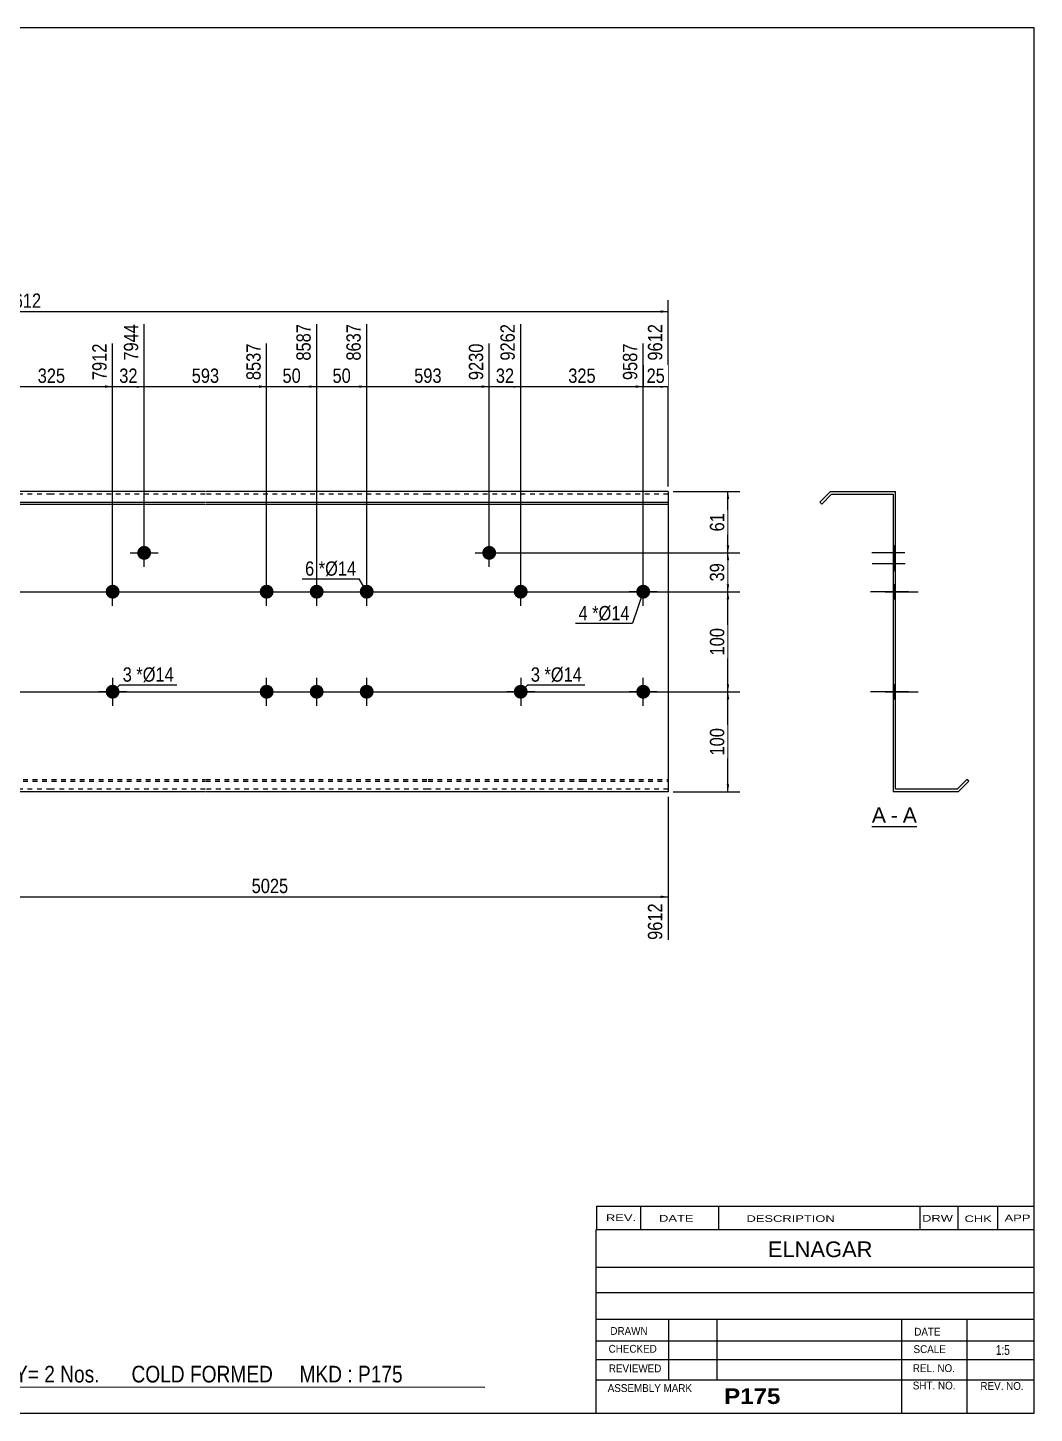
# Model space of a CAD drawing. Header units: millimetres. Extents: x -71 to 331, y -154 to 123.
# Drawn here: x 130 to 331.2, y -154.2 to 122.8 of the extents above; entities that cross this region are included whole.
import ezdxf

# ---------------------------------------------------------------- set-up
doc = ezdxf.new("R2010")
doc.units = ezdxf.units.MM
doc.linetypes.add('DXK_LINE_DOT1', pattern=[1.8814, 0.9407, -0.9407])
doc.styles.add('Arial', font='ARIAL.TTF', dxfattribs={"height": 0.2})
doc.styles.add('Arial Bold', font='ARIALBD.TTF', dxfattribs={"height": 0.2})
doc.styles.add('Arial Narrow', font='ARIALN.TTF', dxfattribs={"height": 0.2})

# ---------------------------------------------------------------- blocks, each defined once
blk = doc.blocks.new('Unknown-629086391-2024')
at = {"color": 5, "linetype": 'Continuous'}
for p, q in [((331.25, 122.75), (-68.75, 122.75)), ((-68.75, 122.75), (-68.75, -154.25)), ((331.25, -154.25), (331.25, 122.75)), ((-68.75, -154.25), (331.25, -154.25))]:
    blk.add_line(p, q, dxfattribs=at)
at = {"color": 174, "linetype": 'Continuous', "style": 'Arial'}
blk.add_text('Tekla structures', height=1.9102, rotation=90, dxfattribs=at).set_placement((-69.25, -153.75))
blk = doc.blocks.new('Unknown-629086391-12 - 1239')
at = {"color": 7, "linetype": 'Continuous'}
blk.add_line((298.76, -36.95), (307.79, -36.95), dxfattribs=at)
at = {"color": 0, "linetype": 'Continuous'}
blk.add_wipeout([(301.6, -36.2), (301.6, -33), (298.76, -33), (298.76, -36.2)], dxfattribs=at)
blk.add_wipeout([(303.98, -36.2), (303.98, -33), (302.56, -33), (302.56, -36.2)], dxfattribs=at)
at = {"color": 96, "linetype": 'Continuous', "style": 'Arial'}
blk.add_text('A', height=3.06, dxfattribs=at).set_placement((298.76, -36.2))
at = {"color": 0, "linetype": 'Continuous'}
blk.add_wipeout([(307.79, -36.2), (307.79, -33), (304.94, -33), (304.94, -36.2)], dxfattribs=at)
at = {"color": 96, "linetype": 'Continuous', "style": 'Arial'}
for s, p in [('A', (304.94, -36.2)), ('-', (302.56, -36.2))]:
    blk.add_text(s, height=3.06, dxfattribs=at).set_placement(p)
blk = doc.blocks.new('Bolt-629086391-1223 - 1203')
at = {"linetype": 'Continuous'}
blk.add_hatch(color=3, dxfattribs=at).paths.add_polyline_path([(220.86, 17.76, -1), (223.66, 17.76, -1)])
at = {"color": 3, "linetype": 'Continuous'}
for p, q in [((222.26, 14.96), (222.26, 20.56)), ((219.46, 17.76), (225.06, 17.76))]:
    blk.add_line(p, q, dxfattribs=at)
blk = doc.blocks.new('Part-629086391-1218 - 1203')
at = {"color": 2, "linetype": 'Continuous'}
for p, q in [((0, -30), (0, 30)), ((10, 30), (0, 30)), ((0, 27.88), (10, 27.88)), ((54.49, 30), (10.1, 30)), ((10.1, 27.88), (54.49, 27.88)), ((87.29, 30), (54.59, 30)), ((54.59, 27.88), (87.29, 27.88)), ((110.19, 30), (87.39, 30)), ((87.39, 27.88), (110.19, 27.88)), ((134.68, 30), (110.29, 30)), ((110.29, 27.88), (134.68, 27.88)), ((165.48, 30), (134.78, 30)), ((134.78, 27.88), (165.48, 27.88)), ((209.97, 30), (165.58, 30)), ((165.58, 27.88), (209.97, 27.88)), ((240.77, 30), (210.07, 30)), ((210.07, 27.88), (240.77, 27.88)), ((258.06, 30), (240.87, 30)), ((240.87, 27.88), (258.06, 27.88)), ((258.06, 30), (258.06, 27.88)), ((258.06, 27.88), (258.06, -30)), ((0, 27.53), (10, 27.53)), ((10.1, 27.53), (54.49, 27.53)), ((54.59, 27.53), (87.29, 27.53)), ((87.39, 27.53), (110.19, 27.53)), ((110.29, 27.53), (134.68, 27.53)), ((134.78, 27.53), (165.48, 27.53)), ((165.58, 27.53), (209.97, 27.53)), ((210.07, 27.53), (240.77, 27.53)), ((240.87, 27.53), (258.06, 27.53)), ((10, -30), (0, -30)), ((54.49, -30), (10.1, -30)), ((87.29, -30), (54.59, -30)), ((110.19, -30), (87.39, -30)), ((134.68, -30), (110.29, -30)), ((165.48, -30), (134.78, -30)), ((209.97, -30), (165.58, -30)), ((240.77, -30), (210.07, -30)), ((258.06, -30), (240.87, -30))]:
    blk.add_line(p, q, dxfattribs=at)
at = {"color": 7, "linetype": 'DXK_LINE_DOT1'}
for p, q in [((10, 29.5), (0, 29.5)), ((54.49, 29.5), (10.1, 29.5)), ((87.29, 29.5), (54.59, 29.5)), ((110.19, 29.5), (87.39, 29.5)), ((134.68, 29.5), (110.29, 29.5)), ((165.48, 29.5), (134.78, 29.5)), ((209.97, 29.5), (165.58, 29.5)), ((240.77, 29.5), (210.07, 29.5)), ((258.06, 29.5), (240.87, 29.5)), ((0, -27.53), (10, -27.53)), ((10.1, -27.53), (54.49, -27.53)), ((54.59, -27.53), (87.29, -27.53)), ((87.39, -27.53), (110.19, -27.53)), ((110.29, -27.53), (134.68, -27.53)), ((134.78, -27.53), (165.48, -27.53)), ((165.58, -27.53), (209.97, -27.53)), ((210.07, -27.53), (240.77, -27.53)), ((240.87, -27.53), (258.06, -27.53)), ((0, -27.88), (10, -27.88)), ((10, -29.5), (0, -29.5)), ((10.1, -27.88), (54.49, -27.88)), ((54.49, -29.5), (10.1, -29.5)), ((54.59, -27.88), (87.29, -27.88)), ((87.29, -29.5), (54.59, -29.5)), ((87.39, -27.88), (110.19, -27.88)), ((110.19, -29.5), (87.39, -29.5)), ((110.29, -27.88), (134.68, -27.88)), ((134.68, -29.5), (110.29, -29.5)), ((134.78, -27.88), (165.48, -27.88)), ((165.48, -29.5), (134.78, -29.5)), ((165.58, -27.88), (209.97, -27.88)), ((209.97, -29.5), (165.58, -29.5)), ((210.07, -27.88), (240.77, -27.88)), ((240.77, -29.5), (210.07, -29.5)), ((240.87, -27.88), (258.06, -27.88)), ((258.06, -29.5), (240.87, -29.5))]:
    blk.add_line(p, q, dxfattribs=at)
blk = doc.blocks.new('Bolt-629086391-1221 - 1203')
at = {"linetype": 'Continuous'}
blk.add_hatch(color=3, dxfattribs=at).paths.add_polyline_path([(148.37, -10, -1), (145.57, -10, -1)])
at = {"color": 3, "linetype": 'Continuous'}
for p, q in [((146.97, -7.2), (146.97, -12.8)), ((149.77, -10), (144.17, -10))]:
    blk.add_line(p, q, dxfattribs=at)
blk = doc.blocks.new('Bolt-629086391-1222 - 1203')
at = {"linetype": 'Continuous'}
blk.add_hatch(color=3, dxfattribs=at).paths.add_polyline_path([(145.57, 10, -1), (148.37, 10, -1)])
at = {"color": 3, "linetype": 'Continuous'}
for p, q in [((146.97, 7.2), (146.97, 12.8)), ((144.17, 10), (149.77, 10))]:
    blk.add_line(p, q, dxfattribs=at)
blk = doc.blocks.new('Bolt-629086391-1224 - 1203')
at = {"linetype": 'Continuous'}
for points in [[(176.37, 10, -1), (179.17, 10, -1)], [(186.37, 10, -1), (189.17, 10, -1)], [(196.37, 10, -1), (199.17, 10, -1)], [(176.37, -10, -1), (179.17, -10, -1)], [(186.37, -10, -1), (189.17, -10, -1)], [(196.37, -10, -1), (199.17, -10, -1)]]:
    blk.add_hatch(color=3, dxfattribs=at).paths.add_polyline_path(points)
at = {"color": 3, "linetype": 'Continuous'}
for p, q in [((177.77, 7.2), (177.77, 12.8)), ((187.77, 7.2), (187.77, 12.8)), ((197.77, 7.2), (197.77, 12.8)), ((174.97, 10), (180.57, 10)), ((184.97, 10), (190.57, 10)), ((194.97, 10), (200.57, 10)), ((177.77, -12.8), (177.77, -7.2)), ((187.77, -12.8), (187.77, -7.2)), ((197.77, -12.8), (197.77, -7.2)), ((174.97, -10), (180.57, -10)), ((184.97, -10), (190.57, -10)), ((194.97, -10), (200.57, -10))]:
    blk.add_line(p, q, dxfattribs=at)
blk = doc.blocks.new('Bolt-629086391-1226 - 1203')
at = {"linetype": 'Continuous'}
blk.add_hatch(color=3, dxfattribs=at).paths.add_polyline_path([(151.88, 17.76, -1), (154.68, 17.76, -1)])
at = {"color": 3, "linetype": 'Continuous'}
for p, q in [((153.28, 14.96), (153.28, 20.56)), ((150.48, 17.76), (156.08, 17.76))]:
    blk.add_line(p, q, dxfattribs=at)
blk = doc.blocks.new('Bolt-629086391-1227 - 1203')
at = {"linetype": 'Continuous'}
blk.add_hatch(color=3, dxfattribs=at).paths.add_polyline_path([(227.17, 10, -1), (229.97, 10, -1)])
at = {"color": 3, "linetype": 'Continuous'}
for p, q in [((228.57, 7.2), (228.57, 12.8)), ((225.77, 10), (231.37, 10))]:
    blk.add_line(p, q, dxfattribs=at)
blk = doc.blocks.new('Bolt-629086391-1228 - 1203')
at = {"linetype": 'Continuous'}
blk.add_hatch(color=3, dxfattribs=at).paths.add_polyline_path([(229.97, -10, -1), (227.17, -10, -1)])
at = {"color": 3, "linetype": 'Continuous'}
for p, q in [((228.57, -7.2), (228.57, -12.8)), ((231.37, -10), (225.77, -10))]:
    blk.add_line(p, q, dxfattribs=at)
blk = doc.blocks.new('Bolt-629086391-1229 - 1203')
at = {"linetype": 'Continuous'}
for points in [[(121.08, 10, -1), (123.88, 10, -1)], [(251.66, 10, -1), (254.46, 10, -1)]]:
    blk.add_hatch(color=3, dxfattribs=at).paths.add_polyline_path(points)
at = {"color": 3, "linetype": 'Continuous'}
for p, q in [((122.48, 7.2), (122.48, 12.8)), ((253.06, 7.2), (253.06, 12.8)), ((125.28, 10), (119.68, 10)), ((255.86, 10), (250.26, 10))]:
    blk.add_line(p, q, dxfattribs=at)
blk = doc.blocks.new('Bolt-629086391-1230 - 1203')
at = {"linetype": 'Continuous'}
for points in [[(121.08, -10, -1), (123.88, -10, -1)], [(251.66, -10, -1), (254.46, -10, -1)]]:
    blk.add_hatch(color=3, dxfattribs=at).paths.add_polyline_path(points)
at = {"color": 3, "linetype": 'Continuous'}
for p, q in [((122.48, -12.8), (122.48, -7.2)), ((253.06, -12.8), (253.06, -7.2)), ((125.28, -10), (119.68, -10)), ((255.86, -10), (250.26, -10))]:
    blk.add_line(p, q, dxfattribs=at)
blk = doc.blocks.new('Part-629086391-1241 - 1239')
at = {"color": 2, "linetype": 'Continuous'}
for p, q in [((290.52, 30), (288.4, 27.88)), ((288.4, 27.88), (288.75, 27.53)), ((288.75, 27.53), (290.73, 29.5)), ((290.52, 30), (303.52, 30)), ((290.73, 29.5), (303.02, 29.5)), ((303.02, 29.5), (303.02, -30)), ((303.52, -29.5), (303.52, 30)), ((317.79, -27.53), (315.81, -29.5)), ((318.14, -27.88), (317.79, -27.53)), ((316.02, -30), (303.02, -30)), ((315.81, -29.5), (303.52, -29.5)), ((316.02, -30), (318.14, -27.88))]:
    blk.add_line(p, q, dxfattribs=at)
blk = doc.blocks.new('Bolt-629086391-1242 - 1239')
at = {"linetype": 'Continuous'}
for points in [[(303.02, 11.4), (303.02, 8.6), (303.52, 8.6), (303.52, 11.4)], [(303.02, 11.4), (303.02, 8.6), (303.52, 8.6), (303.52, 11.4)], [(303.02, 11.4), (303.02, 8.6), (303.52, 8.6), (303.52, 11.4)], [(303.02, -8.6), (303.02, -11.4), (303.52, -11.4), (303.52, -8.6)], [(303.02, -8.6), (303.02, -11.4), (303.52, -11.4), (303.52, -8.6)], [(303.02, -8.6), (303.02, -11.4), (303.52, -11.4), (303.52, -8.6)]]:
    blk.add_hatch(color=3, dxfattribs=at).paths.add_polyline_path(points)
at = {"color": 3, "linetype": 'Continuous'}
for p, q in [((303.52, 11.4), (303.02, 11.4)), ((303.52, 11.4), (303.02, 11.4)), ((303.52, 11.4), (303.02, 11.4)), ((306.12, 10), (298.52, 10)), ((306.12, 10), (298.52, 10)), ((306.12, 10), (298.52, 10)), ((303.52, 8.6), (303.02, 8.6)), ((303.52, 8.6), (303.02, 8.6)), ((303.52, 8.6), (303.02, 8.6)), ((306.12, -10), (298.52, -10)), ((306.12, -10), (298.52, -10)), ((306.12, -10), (298.52, -10)), ((303.52, -8.6), (303.02, -8.6)), ((303.52, -8.6), (303.02, -8.6)), ((303.52, -8.6), (303.02, -8.6)), ((303.52, -11.4), (303.02, -11.4)), ((303.52, -11.4), (303.02, -11.4)), ((303.52, -11.4), (303.02, -11.4))]:
    blk.add_line(p, q, dxfattribs=at)
blk = doc.blocks.new('Bolt-629086391-1243 - 1239')
at = {"linetype": 'Continuous'}
blk.add_hatch(color=3, dxfattribs=at).paths.add_polyline_path([(303.02, 16.96), (303.02, 14.16), (303.52, 14.16), (303.52, 16.96)])
at = {"color": 3, "linetype": 'Continuous'}
for p, q in [((303.52, 16.96), (303.02, 16.96)), ((305.42, 15.56), (298.82, 15.56)), ((303.52, 14.16), (303.02, 14.16))]:
    blk.add_line(p, q, dxfattribs=at)
blk = doc.blocks.new('Bolt-629086391-1244 - 1239')
at = {"linetype": 'Continuous'}
blk.add_hatch(color=3, dxfattribs=at).paths.add_polyline_path([(303.52, -11.4), (303.52, -8.6), (303.02, -8.6), (303.02, -11.4)])
at = {"color": 3, "linetype": 'Continuous'}
for p, q in [((303.52, -8.6), (303.02, -8.6)), ((305.12, -10), (303.02, -10)), ((303.52, -11.4), (303.02, -11.4))]:
    blk.add_line(p, q, dxfattribs=at)
blk = doc.blocks.new('Bolt-629086391-1245 - 1239')
at = {"linetype": 'Continuous'}
blk.add_hatch(color=3, dxfattribs=at).paths.add_polyline_path([(303.02, 11.4), (303.02, 8.6), (303.52, 8.6), (303.52, 11.4)])
at = {"color": 3, "linetype": 'Continuous'}
for p, q in [((303.52, 11.4), (303.02, 11.4)), ((305.37, 10), (298.77, 10)), ((303.52, 8.6), (303.02, 8.6))]:
    blk.add_line(p, q, dxfattribs=at)
blk = doc.blocks.new('Bolt-629086391-1246 - 1239')
at = {"linetype": 'Continuous'}
blk.add_hatch(color=3, dxfattribs=at).paths.add_polyline_path([(303.02, 19.16), (303.02, 16.36), (303.52, 16.36), (303.52, 19.16)])
at = {"color": 3, "linetype": 'Continuous'}
for p, q in [((305.37, 17.76), (298.77, 17.76)), ((303.52, 19.16), (303.02, 19.16)), ((303.52, 16.36), (303.02, 16.36))]:
    blk.add_line(p, q, dxfattribs=at)
blk = doc.blocks.new('Bolt-629086391-1247 - 1239')
at = {"linetype": 'Continuous'}
for points in [[(303.02, 11.4), (303.02, 8.6), (303.52, 8.6), (303.52, 11.4)], [(303.02, 11.4), (303.02, 8.6), (303.52, 8.6), (303.52, 11.4)], [(303.02, 11.4), (303.02, 8.6), (303.52, 8.6), (303.52, 11.4)], [(303.02, -8.6), (303.02, -11.4), (303.52, -11.4), (303.52, -8.6)], [(303.02, -8.6), (303.02, -11.4), (303.52, -11.4), (303.52, -8.6)], [(303.02, -8.6), (303.02, -11.4), (303.52, -11.4), (303.52, -8.6)]]:
    blk.add_hatch(color=3, dxfattribs=at).paths.add_polyline_path(points)
at = {"color": 3, "linetype": 'Continuous'}
for p, q in [((303.52, 11.4), (303.02, 11.4)), ((303.52, 11.4), (303.02, 11.4)), ((303.52, 11.4), (303.02, 11.4)), ((306.12, 10), (298.52, 10)), ((306.12, 10), (298.52, 10)), ((306.12, 10), (298.52, 10)), ((303.52, 8.6), (303.02, 8.6)), ((303.52, 8.6), (303.02, 8.6)), ((303.52, 8.6), (303.02, 8.6)), ((306.12, -10), (298.52, -10)), ((306.12, -10), (298.52, -10)), ((306.12, -10), (298.52, -10)), ((303.52, -8.6), (303.02, -8.6)), ((303.52, -8.6), (303.02, -8.6)), ((303.52, -8.6), (303.02, -8.6)), ((303.52, -11.4), (303.02, -11.4)), ((303.52, -11.4), (303.02, -11.4)), ((303.52, -11.4), (303.02, -11.4))]:
    blk.add_line(p, q, dxfattribs=at)
blk = doc.blocks.new('Bolt-629086391-1248 - 1239')
at = {"linetype": 'Continuous'}
for points in [[(303.52, 8.6), (303.52, 11.4), (303.02, 11.4), (303.02, 8.6)], [(303.52, -11.4), (303.52, -8.6), (303.02, -8.6), (303.02, -11.4)]]:
    blk.add_hatch(color=3, dxfattribs=at).paths.add_polyline_path(points)
at = {"color": 3, "linetype": 'Continuous'}
for p, q in [((303.52, 11.4), (303.02, 11.4)), ((303.52, 10), (299.02, 10)), ((303.52, 8.6), (303.02, 8.6)), ((303.52, -10), (299.02, -10)), ((303.52, -8.6), (303.02, -8.6)), ((303.52, -11.4), (303.02, -11.4))]:
    blk.add_line(p, q, dxfattribs=at)
blk = doc.blocks.new('Bolt-629086391-1249 - 1239')
at = {"linetype": 'Continuous'}
blk.add_hatch(color=3, dxfattribs=at).paths.add_polyline_path([(303.02, 19.16), (303.02, 16.36), (303.52, 16.36), (303.52, 19.16)])
at = {"color": 3, "linetype": 'Continuous'}
for p, q in [((305.37, 17.76), (298.77, 17.76)), ((303.52, 19.16), (303.02, 19.16)), ((303.52, 16.36), (303.02, 16.36))]:
    blk.add_line(p, q, dxfattribs=at)
blk = doc.blocks.new('Bolt-629086391-1250 - 1239')
at = {"linetype": 'Continuous'}
blk.add_hatch(color=3, dxfattribs=at).paths.add_polyline_path([(303.02, 11.4), (303.02, 8.6), (303.52, 8.6), (303.52, 11.4)])
at = {"color": 3, "linetype": 'Continuous'}
for p, q in [((303.52, 11.4), (303.02, 11.4)), ((305.37, 10), (298.77, 10)), ((303.52, 8.6), (303.02, 8.6))]:
    blk.add_line(p, q, dxfattribs=at)
blk = doc.blocks.new('Bolt-629086391-1251 - 1239')
at = {"linetype": 'Continuous'}
blk.add_hatch(color=3, dxfattribs=at).paths.add_polyline_path([(303.52, -11.4), (303.52, -8.6), (303.02, -8.6), (303.02, -11.4)])
at = {"color": 3, "linetype": 'Continuous'}
for p, q in [((303.52, -8.6), (303.02, -8.6)), ((305.12, -10), (303.02, -10)), ((303.52, -11.4), (303.02, -11.4))]:
    blk.add_line(p, q, dxfattribs=at)
blk = doc.blocks.new('Bolt-629086391-1252 - 1239')
at = {"linetype": 'Continuous'}
blk.add_hatch(color=3, dxfattribs=at).paths.add_polyline_path([(303.02, 11.4), (303.02, 8.6), (303.52, 8.6), (303.52, 11.4)])
blk.add_hatch(color=3, dxfattribs=at).paths.add_polyline_path([(303.02, 11.4), (303.02, 8.6), (303.52, 8.6), (303.52, 11.4)])
at = {"color": 3, "linetype": 'Continuous'}
for p, q in [((303.02, 11.4), (303.52, 11.4)), ((303.02, 11.4), (303.52, 11.4)), ((301.42, 10), (308.02, 10)), ((301.42, 10), (308.02, 10)), ((303.02, 8.6), (303.52, 8.6)), ((303.02, 8.6), (303.52, 8.6))]:
    blk.add_line(p, q, dxfattribs=at)
blk = doc.blocks.new('Bolt-629086391-1253 - 1239')
at = {"linetype": 'Continuous'}
blk.add_hatch(color=3, dxfattribs=at).paths.add_polyline_path([(303.02, -8.6), (303.02, -11.4), (303.52, -11.4), (303.52, -8.6)])
blk.add_hatch(color=3, dxfattribs=at).paths.add_polyline_path([(303.02, -8.6), (303.02, -11.4), (303.52, -11.4), (303.52, -8.6)])
at = {"color": 3, "linetype": 'Continuous'}
for p, q in [((301.42, -10), (308.02, -10)), ((301.42, -10), (308.02, -10)), ((303.02, -8.6), (303.52, -8.6)), ((303.02, -8.6), (303.52, -8.6)), ((303.02, -11.4), (303.52, -11.4)), ((303.02, -11.4), (303.52, -11.4))]:
    blk.add_line(p, q, dxfattribs=at)
blk = doc.blocks.new('Bolt-629086391-1254 - 1239')
at = {"linetype": 'Continuous'}
blk.add_hatch(color=3, dxfattribs=at).paths.add_polyline_path([(303.02, 11.4), (303.02, 8.6), (303.52, 8.6), (303.52, 11.4)])
at = {"color": 3, "linetype": 'Continuous'}
for p, q in [((303.52, 11.4), (303.02, 11.4)), ((305.42, 10), (298.82, 10)), ((303.52, 8.6), (303.02, 8.6))]:
    blk.add_line(p, q, dxfattribs=at)
blk = doc.blocks.new('Bolt-629086391-1255 - 1239')
at = {"linetype": 'Continuous'}
blk.add_hatch(color=3, dxfattribs=at).paths.add_polyline_path([(303.52, -11.4), (303.52, -8.6), (303.02, -8.6), (303.02, -11.4)])
at = {"color": 3, "linetype": 'Continuous'}
for p, q in [((303.52, -8.6), (303.02, -8.6)), ((305.12, -10), (303.02, -10)), ((303.52, -11.4), (303.02, -11.4))]:
    blk.add_line(p, q, dxfattribs=at)
blk = doc.blocks.new('StraightDimension-629086391-1353 - 1203')
at = {"linetype": 'Continuous'}
for points in [[(269.75, 8.5), (270, 10), (270.25, 8.5)], [(270.25, -8.5), (270, -10), (269.75, -8.5)]]:
    blk.add_hatch(color=7, dxfattribs=at).paths.add_polyline_path(points)
at = {"color": 7, "linetype": 'Continuous'}
for p, q in [((43.29, 10), (272.4, 10)), ((270, -10), (270, 10)), ((43.29, -10), (272.4, -10))]:
    blk.add_line(p, q, dxfattribs=at)
at = {"color": 0}
blk.add_wipeout([(269.85, 3.34), (265.65, 3.34), (265.65, -3.34), (269.85, -3.34)], dxfattribs=at)
at = {"color": 3, "style": 'Arial Narrow'}
blk.add_text('100', height=2.863, rotation=90.0002, dxfattribs=at).set_placement((269.25, -2.74))
blk = doc.blocks.new('StraightDimension-629086391-1354 - 1203')
at = {"linetype": 'Continuous'}
for points in [[(269.75, -11.5), (270, -10), (270.25, -11.5)], [(270.25, -28.5), (270, -30), (269.75, -28.5)]]:
    blk.add_hatch(color=7, dxfattribs=at).paths.add_polyline_path(points)
at = {"color": 7, "linetype": 'Continuous'}
for p, q in [((43.29, -10), (272.4, -10)), ((270, -30), (270, -10)), ((259.06, -30), (272.4, -30))]:
    blk.add_line(p, q, dxfattribs=at)
at = {"color": 0}
blk.add_wipeout([(269.85, -16.66), (265.65, -16.66), (265.65, -23.34), (269.85, -23.34)], dxfattribs=at)
at = {"color": 3, "style": 'Arial Narrow'}
blk.add_text('100', height=2.863, rotation=90.0002, dxfattribs=at).set_placement((269.25, -22.74))
blk = doc.blocks.new('StraightDimension-629086391-1395 - 1203')
at = {"linetype": 'Continuous'}
for points in [[(1.5, 65.75), (0, 66), (1.5, 66.25)], [(256.56, 66.25), (258.06, 66), (256.56, 65.75)]]:
    blk.add_hatch(color=7, dxfattribs=at).paths.add_polyline_path(points)
at = {"color": 7, "linetype": 'Continuous'}
for p, q in [((0, 31), (0, 68.25)), ((258.06, 31), (258.06, 68.25)), ((0, 66), (258.06, 66))]:
    blk.add_line(p, q, dxfattribs=at)
at = {"color": 0}
blk.add_wipeout([(133.29, 66.15), (133.29, 70.35), (124.77, 70.35), (124.77, 66.15)], dxfattribs=at)
at = {"color": 3, "style": 'Arial Narrow'}
blk.add_text('9612', height=2.863, dxfattribs=at).set_placement((125.37, 66.75))
blk = doc.blocks.new('StraightDimension-629086391-1277 - 1203')
at = {"linetype": 'Continuous'}
blk.add_hatch(color=7, dxfattribs=at).paths.add_polyline_path([(151.78, 51.25), (153.28, 51), (151.78, 50.75)])
at = {"color": 7, "linetype": 'Continuous'}
for p, q in [((153.28, 18.76), (153.28, 63.51)), ((146.97, 11), (146.97, 59.61)), ((146.97, 51), (153.28, 51))]:
    blk.add_line(p, q, dxfattribs=at)
at = {"color": 0}
blk.add_wipeout([(152.56, 51.15), (152.56, 55.35), (147.7, 55.35), (147.7, 51.15)], dxfattribs=at)
at = {"color": 0, "linetype": 'Continuous'}
blk.add_wipeout([(152.68, 64.11), (148.48, 64.11), (148.48, 55.6), (152.68, 55.6)], dxfattribs=at)
at = {"color": 3, "linetype": 'Continuous', "style": 'Arial Narrow'}
blk.add_text('7944', height=2.863, rotation=90.0002, dxfattribs=at).set_placement((152.08, 56.2))
at = {"color": 3, "style": 'Arial Narrow'}
blk.add_text('32', height=2.863, dxfattribs=at).set_placement((148.3, 51.75))
blk = doc.blocks.new('StraightDimension-629086391-1274 - 1203')
at = {"linetype": 'Continuous'}
blk.add_hatch(color=7, dxfattribs=at).paths.add_polyline_path([(196.27, 51.25), (197.77, 51), (196.27, 50.75)])
at = {"color": 7, "linetype": 'Continuous'}
for p, q in [((187.77, 11), (187.77, 63.51)), ((197.77, 11), (197.77, 63.51)), ((187.77, 51), (197.77, 51))]:
    blk.add_line(p, q, dxfattribs=at)
at = {"color": 0}
blk.add_wipeout([(195.2, 51.15), (195.2, 55.35), (190.34, 55.35), (190.34, 51.15)], dxfattribs=at)
at = {"color": 0, "linetype": 'Continuous'}
blk.add_wipeout([(197.17, 64.11), (192.97, 64.11), (192.97, 55.6), (197.17, 55.6)], dxfattribs=at)
at = {"color": 3, "linetype": 'Continuous', "style": 'Arial Narrow'}
blk.add_text('8637', height=2.863, rotation=90.0002, dxfattribs=at).set_placement((196.57, 56.2))
at = {"color": 3, "style": 'Arial Narrow'}
blk.add_text('50', height=2.863, dxfattribs=at).set_placement((190.94, 51.75))
blk = doc.blocks.new('StraightDimension-629086391-1351 - 1203')
at = {"linetype": 'Continuous'}
for points in [[(269.75, 28.5), (270, 30), (270.25, 28.5)], [(270.25, 19.26), (270, 17.76), (269.75, 19.26)]]:
    blk.add_hatch(color=7, dxfattribs=at).paths.add_polyline_path(points)
at = {"color": 7, "linetype": 'Continuous'}
for p, q in [((259.06, 30), (272.4, 30)), ((270, 17.76), (270, 30)), ((223.26, 17.76), (272.4, 17.76))]:
    blk.add_line(p, q, dxfattribs=at)
at = {"color": 0}
blk.add_wipeout([(269.85, 26.31), (265.65, 26.31), (265.65, 21.45), (269.85, 21.45)], dxfattribs=at)
at = {"color": 3, "style": 'Arial Narrow'}
blk.add_text('61', height=2.863, rotation=90.0002, dxfattribs=at).set_placement((269.25, 22.05))
blk = doc.blocks.new('StraightDimension-629086391-1272 - 1203')
at = {"linetype": 'Continuous'}
blk.add_hatch(color=7, dxfattribs=at).paths.add_polyline_path([(227.07, 51.25), (228.57, 51), (227.07, 50.75)])
at = {"color": 7, "linetype": 'Continuous'}
for p, q in [((228.57, 11), (228.57, 63.51)), ((222.26, 18.76), (222.26, 59.61)), ((222.26, 51), (228.57, 51))]:
    blk.add_line(p, q, dxfattribs=at)
at = {"color": 0}
blk.add_wipeout([(227.84, 51.15), (227.84, 55.35), (222.99, 55.35), (222.99, 51.15)], dxfattribs=at)
at = {"color": 0, "linetype": 'Continuous'}
blk.add_wipeout([(227.97, 64.11), (223.77, 64.11), (223.77, 55.6), (227.97, 55.6)], dxfattribs=at)
at = {"color": 3, "linetype": 'Continuous', "style": 'Arial Narrow'}
blk.add_text('9262', height=2.863, rotation=90.0002, dxfattribs=at).set_placement((227.37, 56.2))
at = {"color": 3, "style": 'Arial Narrow'}
blk.add_text('32', height=2.863, dxfattribs=at).set_placement((223.59, 51.75))
blk = doc.blocks.new('StraightDimension-629086391-1270 - 1203')
at = {"linetype": 'Continuous'}
blk.add_hatch(color=7, dxfattribs=at).paths.add_polyline_path([(256.56, 51.25), (258.06, 51), (256.56, 50.75)])
at = {"color": 7, "linetype": 'Continuous'}
for p, q in [((258.06, 31), (258.06, 63.51)), ((253.06, 11), (253.06, 59.61)), ((253.06, 51), (258.06, 51))]:
    blk.add_line(p, q, dxfattribs=at)
at = {"color": 0}
blk.add_wipeout([(257.99, 51.15), (257.99, 55.35), (253.13, 55.35), (253.13, 51.15)], dxfattribs=at)
at = {"color": 0, "linetype": 'Continuous'}
blk.add_wipeout([(257.46, 64.11), (253.26, 64.11), (253.26, 55.6), (257.46, 55.6)], dxfattribs=at)
at = {"color": 3, "linetype": 'Continuous', "style": 'Arial Narrow'}
blk.add_text('9612', height=2.863, rotation=90.0002, dxfattribs=at).set_placement((256.86, 56.2))
at = {"color": 3, "style": 'Arial Narrow'}
blk.add_text('25', height=2.863, dxfattribs=at).set_placement((253.73, 51.75))
blk = doc.blocks.new('StraightDimension-629086391-1271 - 1203')
at = {"linetype": 'Continuous'}
blk.add_hatch(color=7, dxfattribs=at).paths.add_polyline_path([(251.56, 51.25), (253.06, 51), (251.56, 50.75)])
at = {"color": 7, "linetype": 'Continuous'}
for p, q in [((228.57, 11), (228.57, 63.51)), ((253.06, 11), (253.06, 59.61)), ((228.57, 51), (253.06, 51))]:
    blk.add_line(p, q, dxfattribs=at)
at = {"color": 0, "linetype": 'Continuous'}
blk.add_wipeout([(252.46, 60.21), (248.26, 60.21), (248.26, 51.7), (252.46, 51.7)], dxfattribs=at)
at = {"color": 0}
blk.add_wipeout([(244.16, 51.15), (244.16, 55.35), (237.47, 55.35), (237.47, 51.15)], dxfattribs=at)
at = {"color": 3, "linetype": 'Continuous', "style": 'Arial Narrow'}
blk.add_text('9587', height=2.863, rotation=90.0002, dxfattribs=at).set_placement((251.86, 52.3))
at = {"color": 3, "style": 'Arial Narrow'}
blk.add_text('325', height=2.863, dxfattribs=at).set_placement((238.07, 51.75))
blk = doc.blocks.new('StraightDimension-629086391-1273 - 1203')
at = {"linetype": 'Continuous'}
blk.add_hatch(color=7, dxfattribs=at).paths.add_polyline_path([(220.76, 51.25), (222.26, 51), (220.76, 50.75)])
at = {"color": 7, "linetype": 'Continuous'}
for p, q in [((197.77, 11), (197.77, 63.51)), ((222.26, 18.76), (222.26, 59.61)), ((197.77, 51), (222.26, 51))]:
    blk.add_line(p, q, dxfattribs=at)
at = {"color": 0, "linetype": 'Continuous'}
blk.add_wipeout([(221.66, 60.21), (217.46, 60.21), (217.46, 51.7), (221.66, 51.7)], dxfattribs=at)
at = {"color": 0}
blk.add_wipeout([(213.36, 51.15), (213.36, 55.35), (206.67, 55.35), (206.67, 51.15)], dxfattribs=at)
at = {"color": 3, "linetype": 'Continuous', "style": 'Arial Narrow'}
blk.add_text('9230', height=2.863, rotation=90.0002, dxfattribs=at).set_placement((221.06, 52.3))
at = {"color": 3, "style": 'Arial Narrow'}
blk.add_text('593', height=2.863, dxfattribs=at).set_placement((207.27, 51.75))
blk = doc.blocks.new('StraightDimension-629086391-1275 - 1203')
at = {"linetype": 'Continuous'}
blk.add_hatch(color=7, dxfattribs=at).paths.add_polyline_path([(186.27, 51.25), (187.77, 51), (186.27, 50.75)])
at = {"color": 7, "linetype": 'Continuous'}
for p, q in [((187.77, 11), (187.77, 63.51)), ((177.77, 11), (177.77, 59.61)), ((177.77, 51), (187.77, 51))]:
    blk.add_line(p, q, dxfattribs=at)
at = {"color": 0}
blk.add_wipeout([(185.2, 51.15), (185.2, 55.35), (180.34, 55.35), (180.34, 51.15)], dxfattribs=at)
at = {"color": 0, "linetype": 'Continuous'}
blk.add_wipeout([(187.17, 64.11), (182.97, 64.11), (182.97, 55.6), (187.17, 55.6)], dxfattribs=at)
at = {"color": 3, "linetype": 'Continuous', "style": 'Arial Narrow'}
blk.add_text('8587', height=2.863, rotation=90.0002, dxfattribs=at).set_placement((186.57, 56.2))
at = {"color": 3, "style": 'Arial Narrow'}
blk.add_text('50', height=2.863, dxfattribs=at).set_placement((180.94, 51.75))
blk = doc.blocks.new('StraightDimension-629086391-1276 - 1203')
at = {"linetype": 'Continuous'}
blk.add_hatch(color=7, dxfattribs=at).paths.add_polyline_path([(176.27, 51.25), (177.77, 51), (176.27, 50.75)])
at = {"color": 7, "linetype": 'Continuous'}
for p, q in [((153.28, 18.76), (153.28, 63.51)), ((177.77, 11), (177.77, 59.61)), ((153.28, 51), (177.77, 51))]:
    blk.add_line(p, q, dxfattribs=at)
at = {"color": 0, "linetype": 'Continuous'}
blk.add_wipeout([(177.17, 60.21), (172.97, 60.21), (172.97, 51.7), (177.17, 51.7)], dxfattribs=at)
at = {"color": 0}
blk.add_wipeout([(168.87, 51.15), (168.87, 55.35), (162.19, 55.35), (162.19, 51.15)], dxfattribs=at)
at = {"color": 3, "linetype": 'Continuous', "style": 'Arial Narrow'}
blk.add_text('8537', height=2.863, rotation=90.0002, dxfattribs=at).set_placement((176.57, 52.3))
at = {"color": 3, "style": 'Arial Narrow'}
blk.add_text('593', height=2.863, dxfattribs=at).set_placement((162.79, 51.75))
blk = doc.blocks.new('StraightDimension-629086391-1278 - 1203')
at = {"linetype": 'Continuous'}
blk.add_hatch(color=7, dxfattribs=at).paths.add_polyline_path([(145.47, 51.25), (146.97, 51), (145.47, 50.75)])
at = {"color": 7, "linetype": 'Continuous'}
for p, q in [((122.48, 11), (122.48, 59.61)), ((146.97, 11), (146.97, 59.61)), ((122.48, 51), (146.97, 51))]:
    blk.add_line(p, q, dxfattribs=at)
at = {"color": 0, "linetype": 'Continuous'}
blk.add_wipeout([(146.37, 60.21), (142.17, 60.21), (142.17, 51.7), (146.37, 51.7)], dxfattribs=at)
at = {"color": 0}
blk.add_wipeout([(138.07, 51.15), (138.07, 55.35), (131.39, 55.35), (131.39, 51.15)], dxfattribs=at)
at = {"color": 3, "linetype": 'Continuous', "style": 'Arial Narrow'}
blk.add_text('7912', height=2.863, rotation=90.0002, dxfattribs=at).set_placement((145.77, 52.3))
at = {"color": 3, "style": 'Arial Narrow'}
blk.add_text('325', height=2.863, dxfattribs=at).set_placement((131.99, 51.75))
blk = doc.blocks.new('StraightDimension-629086391-1327 - 1203')
at = {"linetype": 'Continuous'}
blk.add_hatch(color=7, dxfattribs=at).paths.add_polyline_path([(256.56, -50.75), (258.06, -51), (256.56, -51.25)])
at = {"color": 7, "linetype": 'Continuous'}
for p, q in [((98.79, -11), (98.79, -59.61)), ((258.06, -31), (258.06, -59.61)), ((98.79, -51), (258.06, -51))]:
    blk.add_line(p, q, dxfattribs=at)
at = {"color": 0}
blk.add_wipeout([(182.68, -50.85), (182.68, -46.65), (174.17, -46.65), (174.17, -50.85)], dxfattribs=at)
at = {"color": 0, "linetype": 'Continuous'}
blk.add_wipeout([(257.46, -51.7), (253.26, -51.7), (253.26, -60.21), (257.46, -60.21)], dxfattribs=at)
at = {"color": 3, "style": 'Arial Narrow'}
blk.add_text('5025', height=2.863, dxfattribs=at).set_placement((174.77, -50.25))
at = {"color": 3, "linetype": 'Continuous', "style": 'Arial Narrow'}
blk.add_text('9612', height=2.863, rotation=90.0002, dxfattribs=at).set_placement((256.86, -59.61))
blk = doc.blocks.new('StraightDimension-629086391-1352 - 1203')
at = {"linetype": 'Continuous'}
for points in [[(269.75, 16.26), (270, 17.76), (270.25, 16.26)], [(270.25, 11.5), (270, 10), (269.75, 11.5)]]:
    blk.add_hatch(color=7, dxfattribs=at).paths.add_polyline_path(points)
at = {"color": 7, "linetype": 'Continuous'}
for p, q in [((223.26, 17.76), (272.4, 17.76)), ((270, 10), (270, 17.76)), ((43.29, 10), (272.4, 10))]:
    blk.add_line(p, q, dxfattribs=at)
at = {"color": 0}
blk.add_wipeout([(269.85, 16.31), (265.65, 16.31), (265.65, 11.45), (269.85, 11.45)], dxfattribs=at)
at = {"color": 3, "style": 'Arial Narrow'}
blk.add_text('39', height=2.863, rotation=90.0002, dxfattribs=at).set_placement((269.25, 12.05))
blk = doc.blocks.new('CBS_CALLOFF-629086391-2050')
at = {"color": 7, "linetype": 'Continuous'}
blk.add_line((105.13, -148.98), (221.36, -149), dxfattribs=at)
at = {"color": 3, "linetype": 'Continuous', "style": 'Arial Narrow'}
blk.add_text('QTY= 2 Nos.      COLD FORMED     MKD : P175', height=3.3405, dxfattribs=at).set_placement((122.13, -148.09))
blk = doc.blocks.new('CBS_NAME_BLOG-629086391-2051')
at = {"color": 7, "linetype": 'Continuous'}
for p, q in [((243.66, -117.5), (331.18, -117.5)), ((243.66, -154.21), (243.66, -117.5)), ((243.66, -125.04), (331.18, -125.04)), ((243.73, -130.09), (331.25, -130.09)), ((243.66, -135.46), (331.18, -135.46)), ((258.18, -147.57), (258.18, -135.47)), ((267.87, -147.54), (267.87, -135.47)), ((304.78, -154.21), (304.78, -135.48)), ((317.83, -154.21), (317.83, -135.47)), ((243.67, -139.76), (331.25, -139.74)), ((243.66, -143.51), (331.18, -143.51)), ((243.66, -147.55), (331.18, -147.55)), ((243.66, -154.25), (331.25, -154.25))]:
    blk.add_line(p, q, dxfattribs=at)
at = {"color": 3, "linetype": 'Continuous', "style": 'Arial'}
blk.add_text('ELNAGAR', height=3.133, dxfattribs=at).set_placement((277.98, -123.03))
at = {"color": 3, "linetype": 'Continuous'}
for s, height, style, width, p in [('DRAWN', 1.566, 'Arial', 0.9, (246.49, -138.57)), ('DATE', 1.566, 'Arial', 0.9, (307.25, -138.73)), ('CHECKED', 1.566, 'Arial', 0.9, (246.14, -142.14)), ('SCALE', 1.566, 'Arial', 0.9, (307.1, -142.21)), ('1:5', 1.957, 'Arial Narrow', 0.9, (323.55, -142.57)), ('REVIEWED', 1.566, 'Arial', 0.9, (246.18, -146.06)), ('REL. NO.', 1.566, 'Arial', 0.9, (306.96, -146.01)), ('ASSEMBLY MARK', 1.5663, 'Arial', 0.9, (245.96, -149.99)), ('P175', 3.131, 'Arial Bold', 1.1, (269.24, -152.39)), ('SHT. NO.', 1.566, 'Arial', 0.9, (306.96, -149.48)), ('REV. NO.', 1.566, 'Arial', 0.9, (320.48, -149.57))]:
    blk.add_text(s, height=height, dxfattribs=dict(at, style=style, width=width)).set_placement(p)
blk = doc.blocks.new('CBS_REVISION-629086391-2052')
at = {"color": 7, "linetype": 'Continuous'}
for p, q in [((243.74, -112.87), (331.24, -112.87)), ((243.74, -112.87), (243.74, -117.5)), ((252.54, -112.87), (252.54, -117.5)), ((268.13, -112.87), (268.13, -117.44)), ((308.39, -112.87), (308.39, -117.5)), ((315.93, -112.87), (315.93, -117.5)), ((323.88, -112.87), (323.88, -117.5)), ((243.74, -117.5), (331.24, -117.5))]:
    blk.add_line(p, q, dxfattribs=at)
at = {"color": 7, "style": 'Arial Narrow', "width": 1.7}
for s, height, p in [('REV.', 1.326, (245.6, -115.82)), ('DATE', 1.326, (256.23, -115.94)), ('DESCRIPTION', 1.3257, (273.71, -115.99)), ('DRW', 1.326, (308.82, -115.93)), ('CHK', 1.326, (317.31, -116.02)), ('APP', 1.326, (325.31, -115.87))]:
    blk.add_text(s, height=height, dxfattribs=at).set_placement(p)
blk = doc.blocks.new('MarkSet-629086391-1428 - 1203')
at = {"color": 0}
blk.add_wipeout([(241.95, 4.28), (241.95, 7.28), (240.12, 7.28), (240.12, 4.28)], dxfattribs=at)
blk.add_wipeout([(241.95, 4.28), (241.95, 7.28), (240.12, 7.28), (240.12, 4.28)], dxfattribs=at)
blk.add_wipeout([(244.12, 4.28), (244.12, 7.28), (242.85, 7.28), (242.85, 4.28)], dxfattribs=at)
blk.add_wipeout([(244.12, 4.28), (244.12, 7.28), (242.85, 7.28), (242.85, 4.28)], dxfattribs=at)
at = {"color": 3, "style": 'Arial Narrow'}
blk.add_text('4', height=2.86, dxfattribs=at).set_placement((240.12, 4.28))
at = {"color": 0}
blk.add_wipeout([(250.34, 4.28), (250.34, 7.28), (244.12, 7.28), (244.12, 4.28)], dxfattribs=at)
blk.add_wipeout([(250.34, 4.28), (250.34, 7.28), (244.12, 7.28), (244.12, 4.28)], dxfattribs=at)
at = {"color": 7, "linetype": 'Continuous'}
for p in [(253.06, 10), (239.52, 3.68)]:
    blk.add_line(p, (250.94, 3.68), dxfattribs=at)
at = {"color": 3, "style": 'Arial Narrow'}
for s, height, p in [('*', 2.86, (242.85, 4.28)), ('Ø14', 2.863, (244.12, 4.28))]:
    blk.add_text(s, height=height, dxfattribs=at).set_placement(p)
blk = doc.blocks.new('MarkSet-629086391-1415 - 1203')
at = {"color": 0}
blk.add_wipeout([(150.81, -7.99), (150.81, -4.99), (148.99, -4.99), (148.99, -7.99)], dxfattribs=at)
blk.add_wipeout([(150.81, -7.99), (150.81, -4.99), (148.99, -4.99), (148.99, -7.99)], dxfattribs=at)
at = {"color": 7, "linetype": 'Continuous'}
blk.add_line((146.97, -10), (148.39, -8.59), dxfattribs=at)
at = {"color": 0}
blk.add_wipeout([(152.99, -7.99), (152.99, -4.99), (151.71, -4.99), (151.71, -7.99)], dxfattribs=at)
blk.add_wipeout([(152.99, -7.99), (152.99, -4.99), (151.71, -4.99), (151.71, -7.99)], dxfattribs=at)
at = {"color": 3, "style": 'Arial Narrow'}
blk.add_text('3', height=2.86, dxfattribs=at).set_placement((148.99, -7.99))
at = {"color": 0}
blk.add_wipeout([(159.21, -7.99), (159.21, -4.99), (152.99, -4.99), (152.99, -7.99)], dxfattribs=at)
blk.add_wipeout([(159.21, -7.99), (159.21, -4.99), (152.99, -4.99), (152.99, -7.99)], dxfattribs=at)
at = {"color": 7, "linetype": 'Continuous'}
blk.add_line((148.39, -8.59), (159.81, -8.59), dxfattribs=at)
at = {"color": 3, "style": 'Arial Narrow'}
for s, height, p in [('*', 2.86, (151.71, -7.99)), ('Ø14', 2.863, (152.99, -7.99))]:
    blk.add_text(s, height=height, dxfattribs=at).set_placement(p)
blk = doc.blocks.new('MarkSet-629086391-1422 - 1203')
at = {"color": 0}
blk.add_wipeout([(232.41, -7.99), (232.41, -4.99), (230.59, -4.99), (230.59, -7.99)], dxfattribs=at)
blk.add_wipeout([(232.41, -7.99), (232.41, -4.99), (230.59, -4.99), (230.59, -7.99)], dxfattribs=at)
at = {"color": 7, "linetype": 'Continuous'}
blk.add_line((228.57, -10), (229.99, -8.59), dxfattribs=at)
at = {"color": 0}
blk.add_wipeout([(234.59, -7.99), (234.59, -4.99), (233.31, -4.99), (233.31, -7.99)], dxfattribs=at)
blk.add_wipeout([(234.59, -7.99), (234.59, -4.99), (233.31, -4.99), (233.31, -7.99)], dxfattribs=at)
at = {"color": 3, "style": 'Arial Narrow'}
blk.add_text('3', height=2.86, dxfattribs=at).set_placement((230.59, -7.99))
at = {"color": 0}
blk.add_wipeout([(240.81, -7.99), (240.81, -4.99), (234.59, -4.99), (234.59, -7.99)], dxfattribs=at)
blk.add_wipeout([(240.81, -7.99), (240.81, -4.99), (234.59, -4.99), (234.59, -7.99)], dxfattribs=at)
at = {"color": 7, "linetype": 'Continuous'}
blk.add_line((229.99, -8.59), (241.41, -8.59), dxfattribs=at)
at = {"color": 3, "style": 'Arial Narrow'}
for s, height, p in [('*', 2.86, (233.31, -7.99)), ('Ø14', 2.863, (234.59, -7.99))]:
    blk.add_text(s, height=height, dxfattribs=at).set_placement(p)
blk = doc.blocks.new('Mark-629086391-1432 - 1203')
at = {"color": 0}
blk.add_wipeout([(187.28, 13.2), (187.28, 16.2), (185.45, 16.2), (185.45, 13.2)], dxfattribs=at)
blk.add_wipeout([(187.28, 13.2), (187.28, 16.2), (185.45, 16.2), (185.45, 13.2)], dxfattribs=at)
blk.add_wipeout([(189.46, 13.2), (189.46, 16.2), (188.18, 16.2), (188.18, 13.2)], dxfattribs=at)
blk.add_wipeout([(189.46, 13.2), (189.46, 16.2), (188.18, 16.2), (188.18, 13.2)], dxfattribs=at)
at = {"color": 3, "style": 'Arial Narrow'}
blk.add_text('6', height=2.86, dxfattribs=at).set_placement((185.45, 13.2))
at = {"color": 0}
blk.add_wipeout([(195.67, 13.2), (195.67, 16.2), (189.46, 16.2), (189.46, 13.2)], dxfattribs=at)
blk.add_wipeout([(195.67, 13.2), (195.67, 16.2), (189.46, 16.2), (189.46, 13.2)], dxfattribs=at)
at = {"color": 7, "linetype": 'Continuous'}
for p in [(184.85, 12.6), (197.77, 10)]:
    blk.add_line(p, (196.27, 12.6), dxfattribs=at)
at = {"color": 3, "style": 'Arial Narrow'}
for s, height, p in [('*', 2.86, (188.18, 13.2)), ('Ø14', 2.863, (189.46, 13.2))]:
    blk.add_text(s, height=height, dxfattribs=at).set_placement(p)

msp = doc.modelspace()

# ---------------------------------------------------------------- block references
for name in ['Unknown-629086391-2024', 'Part-629086391-1218 - 1203', 'Part-629086391-1241 - 1239', 'Bolt-629086391-1226 - 1203', 'Bolt-629086391-1223 - 1203', 'Bolt-629086391-1246 - 1239', 'Bolt-629086391-1249 - 1239', 'Bolt-629086391-1243 - 1239', 'Bolt-629086391-1229 - 1203', 'Bolt-629086391-1222 - 1203', 'Bolt-629086391-1224 - 1203', 'Bolt-629086391-1227 - 1203', 'Bolt-629086391-1242 - 1239', 'Bolt-629086391-1247 - 1239', 'Bolt-629086391-1245 - 1239', 'Bolt-629086391-1250 - 1239', 'Bolt-629086391-1254 - 1239', 'Bolt-629086391-1248 - 1239', 'Bolt-629086391-1252 - 1239', 'Bolt-629086391-1230 - 1203', 'Bolt-629086391-1221 - 1203', 'Bolt-629086391-1228 - 1203', 'Bolt-629086391-1253 - 1239', 'Bolt-629086391-1244 - 1239', 'Bolt-629086391-1251 - 1239', 'Bolt-629086391-1255 - 1239', 'CBS_REVISION-629086391-2052', 'CBS_NAME_BLOG-629086391-2051', 'CBS_CALLOFF-629086391-2050']:
    msp.add_blockref(name, (0, 0))

# ---------------------------------------------------------------- next in the draw order: block references
for name in ['StraightDimension-629086391-1395 - 1203', 'StraightDimension-629086391-1353 - 1203', 'Unknown-629086391-12 - 1239']:
    msp.add_blockref(name, (0, 0))

# ---------------------------------------------------------------- next in the draw order: block references
for name in ['StraightDimension-629086391-1277 - 1203', 'StraightDimension-629086391-1274 - 1203', 'StraightDimension-629086391-1351 - 1203', 'StraightDimension-629086391-1354 - 1203']:
    msp.add_blockref(name, (0, 0))

# ---------------------------------------------------------------- next in the draw order: block references
for name in ['StraightDimension-629086391-1275 - 1203', 'StraightDimension-629086391-1272 - 1203', 'StraightDimension-629086391-1270 - 1203', 'StraightDimension-629086391-1278 - 1203', 'StraightDimension-629086391-1327 - 1203']:
    msp.add_blockref(name, (0, 0))

# ---------------------------------------------------------------- next in the draw order: block references
for name in ['StraightDimension-629086391-1276 - 1203', 'StraightDimension-629086391-1273 - 1203', 'StraightDimension-629086391-1271 - 1203', 'MarkSet-629086391-1415 - 1203', 'MarkSet-629086391-1422 - 1203']:
    msp.add_blockref(name, (0, 0))

# ---------------------------------------------------------------- next in the draw order: block references
msp.add_blockref('StraightDimension-629086391-1352 - 1203', (0, 0))

# ---------------------------------------------------------------- next in the draw order: block references
for name in ['Mark-629086391-1432 - 1203', 'MarkSet-629086391-1428 - 1203']:
    msp.add_blockref(name, (0, 0))

doc.saveas('drawing.dxf')
